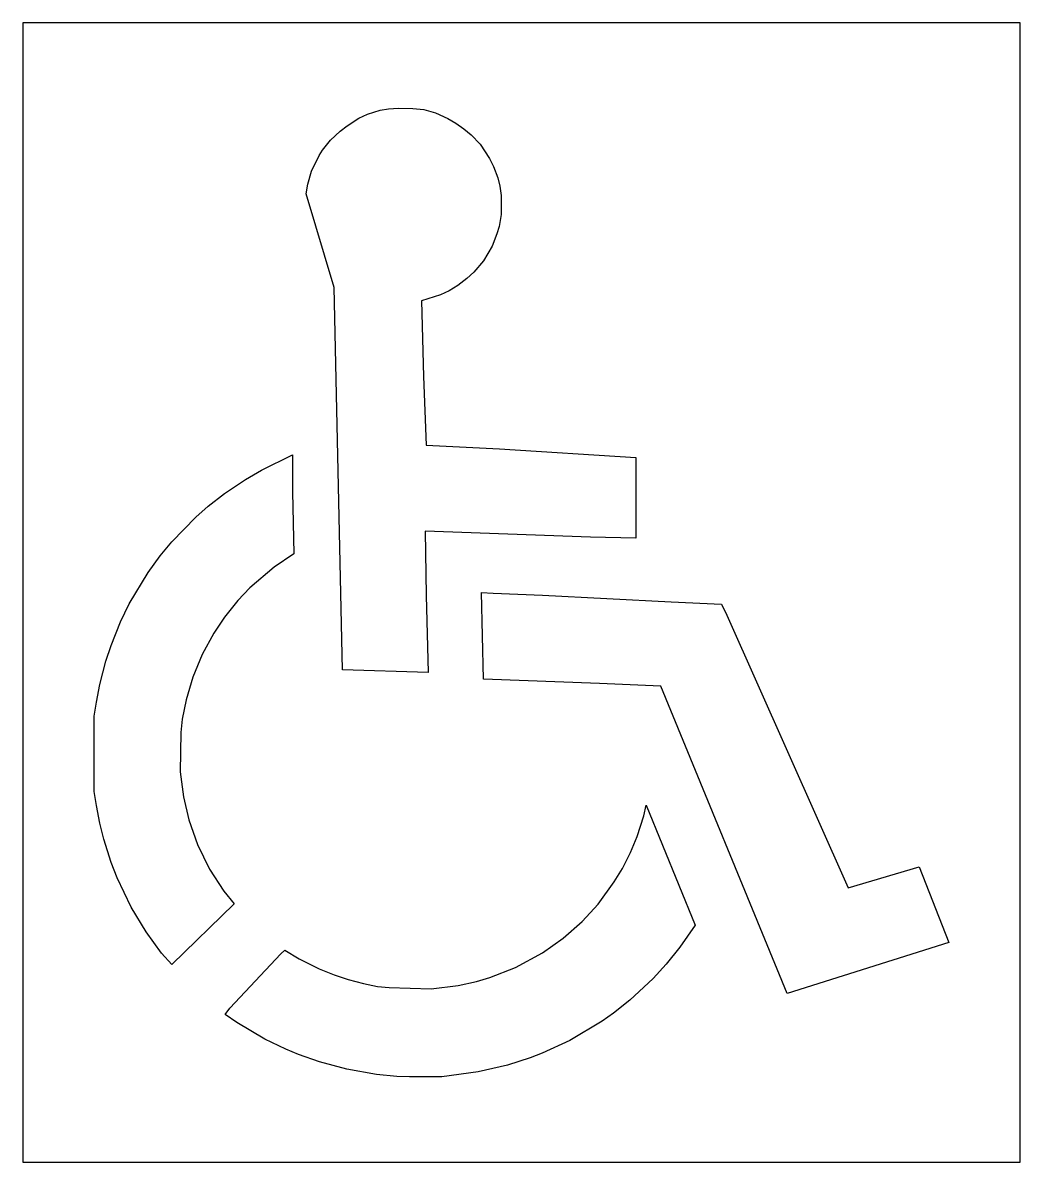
# Model space of a CAD drawing. Header units: inches. Extents: x 0 to 35, y 0 to 40.
import ezdxf

# ---------------------------------------------------------------- set-up
doc = ezdxf.new("R2010")
doc.units = ezdxf.units.IN
doc.header["$MEASUREMENT"] = 0
doc.layers.add('CUT', color=1, linetype='Continuous')

msp = doc.modelspace()

# ---------------------------------------------------------------- linework, layer by layer
at = {"layer": 'CUT'}
for points in [[(0, 0), (35, 0), (35, 40), (0, 40)], [(16.38, 35.24), (16.521, 34.96), (16.664, 34.559), (16.737, 34.267), (16.784, 33.94), (16.784, 33.275), (16.711, 32.843), (16.64, 32.586), (16.474, 32.162), (16.167, 31.644), (15.831, 31.245), (15.584, 31.018), (15.271, 30.778), (14.961, 30.589), (14.655, 30.45), (13.986, 30.236), (14.056, 27.578), (14.158, 25.171), (16.733, 25.049), (21.511, 24.745), (21.511, 21.912), (19.92, 21.947), (14.119, 22.151), (14.15, 19.896), (14.221, 17.195), (11.215, 17.285), (10.927, 30.708), (9.947, 33.99), (10, 34.329), (10.134, 34.793), (10.396, 35.337), (10.514, 35.524), (10.792, 35.874), (11.132, 36.191), (11.381, 36.385), (11.79, 36.649), (12.1, 36.79), (12.546, 36.931), (12.837, 36.985), (13.184, 37), (13.684, 36.994), (14.072, 36.953), (14.487, 36.837), (14.913, 36.644), (15.197, 36.481), (15.481, 36.283), (15.73, 36.072), (16.049, 35.734)], [(6.298, 17.822), (5.967, 17.025), (5.732, 16.231), (5.598, 15.557), (5.548, 15.082), (5.518, 13.709), (5.636, 12.822), (5.826, 12.016), (6.134, 11.149), (6.556, 10.285), (7.052, 9.51), (7.413, 9.066), (5.227, 6.936), (4.869, 7.339), (4.328, 8.086), (3.808, 8.954), (3.315, 9.981), (3.102, 10.522), (2.843, 11.339), (2.702, 11.9), (2.582, 12.518), (2.5, 13.009), (2.5, 15.659), (2.582, 16.149), (2.702, 16.768), (2.914, 17.585), (3.102, 18.145), (3.433, 18.966), (3.738, 19.597), (4.399, 20.698), (4.822, 21.282), (5.228, 21.78), (6.071, 22.642), (6.51, 23.029), (7.082, 23.479), (7.811, 23.969), (8.38, 24.298), (9.469, 24.838), (9.469, 23.539), (9.513, 21.352), (8.823, 20.891), (7.972, 20.168), (7.546, 19.721), (7.076, 19.134), (6.7, 18.573)], [(26.818, 5.92), (22.389, 16.716), (20.237, 16.811), (16.161, 16.955), (16.097, 20), (16.509, 19.982), (18.238, 19.912), (22.754, 19.678), (24.518, 19.592), (24.706, 19.2), (28.959, 9.631), (31.458, 10.37), (32.5, 7.717)], [(18.23, 3.833), (17.803, 3.668), (17.003, 3.411), (15.98, 3.175), (14.71, 3), (13.57, 3), (13.123, 3.012), (12.417, 3.082), (11.371, 3.271), (10.406, 3.528), (9.677, 3.785), (9.226, 3.973), (8.497, 4.322), (7.506, 4.908), (7.107, 5.191), (7.264, 5.405), (9.052, 7.319), (9.195, 7.444), (9.697, 7.144), (10.402, 6.794), (10.924, 6.582), (11.418, 6.419), (11.958, 6.279), (12.444, 6.172), (12.855, 6.13), (14.334, 6.09), (15.275, 6.207), (15.921, 6.349), (16.392, 6.489), (17.289, 6.841), (18.234, 7.356), (18.963, 7.87), (19.626, 8.453), (20.186, 9.059), (20.757, 9.837), (21.041, 10.308), (21.324, 10.868), (21.56, 11.433), (21.795, 12.156), (21.874, 12.531), (23.593, 8.32), (23.058, 7.549), (22.581, 6.958), (22.121, 6.452), (21.299, 5.685), (20.727, 5.235), (20.327, 4.955), (19.194, 4.276)]]:
    msp.add_lwpolyline(points, close=True, dxfattribs=at)

doc.saveas('drawing.dxf')
